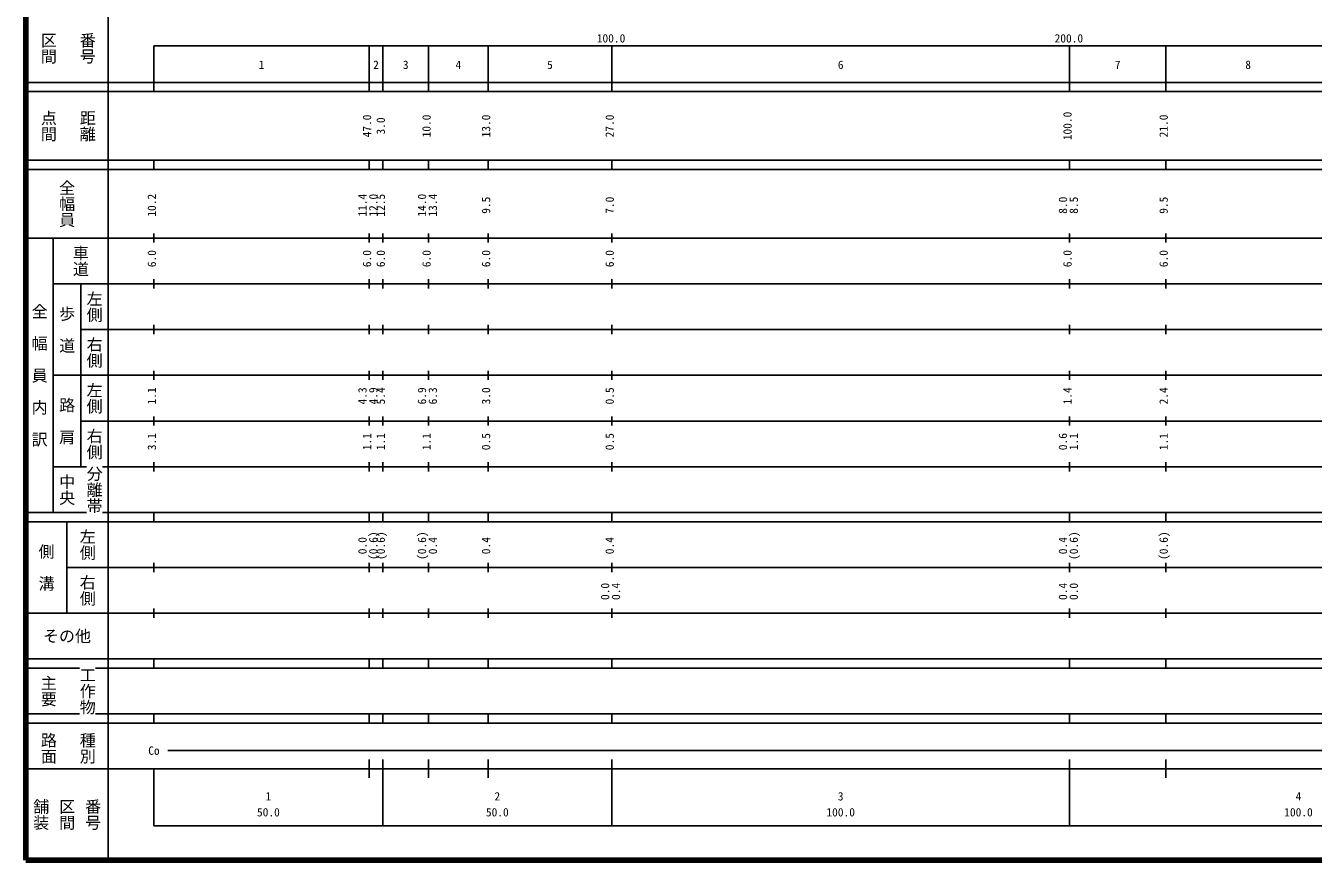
# Model space of a CAD drawing. Units: millimetres, scale not verified. Extents: x 360 to 640360, y 95650 to 455650.
# Drawn here: x 360 to 281584, y 95650 to 278059 of the extents above; entities that cross this region are included whole.
import ezdxf
from ezdxf.enums import TextEntityAlignment as Align

# ---------------------------------------------------------------- set-up
doc = ezdxf.new("R2010")
doc.units = ezdxf.units.MM
doc.header["$LTSCALE"] = 1000
doc.layers.add('M-TTL', color=2, linetype='Continuous', lineweight=140)
doc.layers.add('M-TTL-BAND', color=7, linetype='Continuous', lineweight=25)
doc.styles.add('@ＭＳ ゴシック', font='')
doc.styles.add('ＭＳ ゴシック', font='')
doc.styles.get('@ＭＳ ゴシック').set_extended_font_data('@MS Gothic')
doc.styles.get('ＭＳ ゴシック').set_extended_font_data('MS Gothic')

msp = doc.modelspace()

# ---------------------------------------------------------------- linework, layer by layer
at = {"layer": 'M-TTL'}
for p, q in [((360, 455650), (360, 95650)), ((360, 95650), (640360, 95650))]:
    msp.add_line(p, q, dxfattribs=at)
at = {"layer": 'M-TTL-BAND'}
for p, q in [((18360, 445650), (18360, 95650)), ((28360, 273650), (539360, 273650)), ((28360, 273650), (28360, 263650)), ((75360, 263650), (75360, 273650)), ((78360, 263650), (78360, 273650)), ((88360, 263650), (88360, 273650)), ((101360, 263650), (101360, 273650)), ((128360, 263650), (128360, 273650)), ((228360, 263650), (228360, 273650)), ((249360, 263650), (249360, 273650)), ((360, 265650), (539360, 265650)), ((360, 263650), (539360, 263650)), ((360, 248650), (539360, 248650)), ((28360, 246650), (28360, 248650)), ((75360, 246650), (75360, 248650)), ((78360, 246650), (78360, 248650)), ((88360, 246650), (88360, 248650)), ((101360, 246650), (101360, 248650)), ((128360, 246650), (128360, 248650)), ((228360, 246650), (228360, 248650)), ((249360, 246650), (249360, 248650)), ((360, 246650), (539360, 246650)), ((360, 231650), (539360, 231650)), ((6360, 171650), (6360, 231650)), ((28360, 230650), (28360, 232650)), ((75360, 230650), (75360, 232650)), ((78360, 230650), (78360, 232650)), ((88360, 230650), (88360, 232650)), ((101360, 230650), (101360, 232650)), ((128360, 230650), (128360, 232650)), ((228360, 230650), (228360, 232650)), ((249360, 230650), (249360, 232650)), ((28360, 220650), (28360, 222650)), ((75360, 220650), (75360, 222650)), ((78360, 220650), (78360, 222650)), ((88360, 220650), (88360, 222650)), ((101360, 220650), (101360, 222650)), ((128360, 220650), (128360, 222650)), ((228360, 220650), (228360, 222650)), ((249360, 220650), (249360, 222650)), ((6360, 221650), (539360, 221650)), ((12360, 221650), (12360, 181650)), ((12360, 211650), (539360, 211650)), ((28360, 210650), (28360, 212650)), ((75360, 210650), (75360, 212650)), ((78360, 210650), (78360, 212650)), ((88360, 210650), (88360, 212650)), ((101360, 210650), (101360, 212650)), ((128360, 210650), (128360, 212650)), ((228360, 210650), (228360, 212650)), ((249360, 210650), (249360, 212650)), ((28360, 200650), (28360, 202650)), ((75360, 200650), (75360, 202650)), ((78360, 200650), (78360, 202650)), ((88360, 200650), (88360, 202650)), ((101360, 200650), (101360, 202650)), ((128360, 200650), (128360, 202650)), ((228360, 200650), (228360, 202650)), ((249360, 200650), (249360, 202650)), ((6360, 201650), (539360, 201650)), ((12360, 191650), (539360, 191650)), ((28360, 190650), (28360, 192650)), ((75360, 190650), (75360, 192650)), ((78360, 190650), (78360, 192650)), ((88360, 190650), (88360, 192650)), ((101360, 190650), (101360, 192650)), ((128360, 190650), (128360, 192650)), ((228360, 190650), (228360, 192650)), ((249360, 190650), (249360, 192650)), ((6360, 181650), (13610, 181650)), ((17110, 181650), (539360, 181650)), ((28360, 180650), (28360, 182650)), ((75360, 180650), (75360, 182650)), ((78360, 180650), (78360, 182650)), ((88360, 180650), (88360, 182650)), ((101360, 180650), (101360, 182650)), ((128360, 180650), (128360, 182650)), ((228360, 180650), (228360, 182650)), ((249360, 180650), (249360, 182650)), ((360, 171650), (13610, 171650)), ((17110, 171650), (539360, 171650)), ((28360, 169650), (28360, 171650)), ((75360, 169650), (75360, 171650)), ((78360, 169650), (78360, 171650)), ((88360, 169650), (88360, 171650)), ((101360, 169650), (101360, 171650)), ((128360, 169650), (128360, 171650)), ((228360, 169650), (228360, 171650)), ((249360, 169650), (249360, 171650)), ((360, 169650), (539360, 169650)), ((9360, 169650), (9360, 149650)), ((28360, 158650), (28360, 160650)), ((75360, 158650), (75360, 160650)), ((78360, 158650), (78360, 160650)), ((88360, 158650), (88360, 160650)), ((101360, 158650), (101360, 160650)), ((128360, 158650), (128360, 160650)), ((228360, 158650), (228360, 160650)), ((249360, 158650), (249360, 160650)), ((9360, 159650), (539360, 159650)), ((360, 149650), (539360, 149650)), ((28360, 148650), (28360, 150650)), ((75360, 148650), (75360, 150650)), ((78360, 148650), (78360, 150650)), ((88360, 148650), (88360, 150650)), ((101360, 148650), (101360, 150650)), ((128360, 148650), (128360, 150650)), ((228360, 148650), (228360, 150650)), ((249360, 148650), (249360, 150650)), ((360, 139650), (539360, 139650)), ((28360, 137650), (28360, 139650)), ((75360, 137650), (75360, 139650)), ((78360, 137650), (78360, 139650)), ((88360, 137650), (88360, 139650)), ((101360, 137650), (101360, 139650)), ((128360, 137650), (128360, 139650)), ((228360, 137650), (228360, 139650)), ((249360, 137650), (249360, 139650)), ((360, 137650), (12110, 137650)), ((15610, 137650), (539360, 137650)), ((360, 127650), (12110, 127650)), ((15610, 127650), (539360, 127650)), ((28360, 125650), (28360, 127650)), ((75360, 125650), (75360, 127650)), ((78360, 125650), (78360, 127650)), ((88360, 125650), (88360, 127650)), ((101360, 125650), (101360, 127650)), ((128360, 125650), (128360, 127650)), ((228360, 125650), (228360, 127650)), ((249360, 125650), (249360, 127650)), ((360, 125650), (539360, 125650)), ((31360, 119650), (525360, 119650)), ((360, 115650), (539360, 115650)), ((28360, 115650), (28360, 103150)), ((75360, 113650), (75360, 117650)), ((78360, 103150), (78360, 117650)), ((88360, 113650), (88360, 117650)), ((101360, 113650), (101360, 117650)), ((128360, 103150), (128360, 117650)), ((228360, 103150), (228360, 117650)), ((249360, 113650), (249360, 117650)), ((28360, 103150), (539360, 103150))]:
    msp.add_line(p, q, dxfattribs=at)

# ---------------------------------------------------------------- texts
at = {"layer": 'M-TTL-BAND', "style": '@ＭＳ ゴシック'}
for s, p in [('区間', (5360, 273150)), ('番号', (13860, 273150)), ('点間', (5360, 256150)), ('距離', (13860, 256150)), ('全幅員', (9360, 239150)), ('車道', (12360, 226650)), ('左側', (15360, 216650)), ('全\u3000幅\u3000員\u3000内\u3000訳', (3360, 201650)), ('歩\u3000道', (9360, 211650)), ('右側', (15360, 206650)), ('左側', (15360, 196650)), ('路\u3000肩', (9360, 191650)), ('右側', (15360, 186650)), ('中央', (9360, 176650)), ('分離帯', (15360, 176650)), ('左側', (13860, 164650)), ('側\u3000溝', (4860, 159650)), ('右側', (13860, 154650)), ('主要', (5360, 132650)), ('工作物', (13860, 132650)), ('路面', (5360, 120150)), ('種別', (13860, 120150)), ('舗装', (3693, 105650)), ('区間', (9360, 105650)), ('番号', (15026, 105650))]:
    msp.add_text(s, height=2566, rotation=270, dxfattribs=at).set_placement(p, align=Align.MIDDLE_CENTER)
at = {"layer": 'M-TTL-BAND', "style": 'ＭＳ ゴシック'}
for s, p in [('100.0', (128204, 273845)), ('200.0', (228204, 273845)), ('1', (51860, 268055)), ('2', (76860, 268055)), ('3', (83360, 268055)), ('4', (94860, 268055)), ('5', (114860, 268055)), ('6', (178360, 268055)), ('7', (238860, 268055)), ('8', (267360, 268055)), ('Co', (28360, 118150)), ('1', (53360, 108173)), ('2', (103360, 108173)), ('3', (178360, 108173)), ('4', (278360, 108173)), ('50.0', (53360, 104683)), ('50.0', (103360, 104683)), ('100.0', (178360, 104683)), ('100.0', (278360, 104683))]:
    msp.add_text(s, height=1833, dxfattribs=at).set_placement(p, align=Align.BOTTOM_CENTER)
for s, p in [('100.0', (229360, 256150)), ('47.0', (76360, 256150)), ('3.0', (79360, 256150)), ('10.0', (89360, 256150)), ('13.0', (102360, 256150)), ('27.0', (129360, 256150)), ('21.0', (250360, 256150)), ('10.2', (29360, 238824)), ('11.4', (75360, 238824)), ('12.0', (77730, 238824)), ('12.5', (79360, 238824)), ('14.0', (88360, 238824)), ('13.4', (90730, 238824)), ('9.5', (102360, 238824)), ('7.0', (129360, 238824)), ('8.0', (228360, 238824)), ('8.5', (230730, 238824)), ('9.5', (250360, 238824)), ('6.0', (29360, 227150)), ('6.0', (76360, 227150)), ('6.0', (79360, 227150)), ('6.0', (89360, 227150)), ('6.0', (102360, 227150)), ('6.0', (129360, 227150)), ('6.0', (229360, 227150)), ('6.0', (250360, 227150)), ('1.1', (29360, 197150)), ('4.3', (75360, 197150)), ('4.9', (77730, 197150)), ('5.4', (79360, 197150)), ('6.9', (88360, 197150)), ('6.3', (90730, 197150)), ('3.0', (102360, 197150)), ('0.5', (129360, 197150)), ('1.4', (229360, 197150)), ('2.4', (250360, 197150)), ('3.1', (29360, 187150)), ('1.1', (76360, 187150)), ('1.1', (79360, 187150)), ('1.1', (89360, 187150)), ('0.5', (102360, 187150)), ('0.5', (129360, 187150)), ('0.6', (228360, 187150)), ('1.1', (230730, 187150)), ('1.1', (250360, 187150)), ('0.0', (75360, 164414)), ('(0.6)', (77730, 164414)), ('(0.6)', (79360, 164414)), ('(0.6)', (88360, 164414)), ('0.4', (90730, 164414)), ('0.4', (102360, 164414)), ('0.4', (129360, 164414)), ('0.4', (228360, 164414)), ('(0.6)', (230730, 164414)), ('(0.6)', (250360, 164414)), ('0.0', (128360, 154414)), ('0.4', (130730, 154414)), ('0.4', (228360, 154414)), ('0.0', (230730, 154414))]:
    msp.add_text(s, height=1833, rotation=90, dxfattribs=at).set_placement(p, align=Align.BOTTOM_CENTER)
msp.add_text('その他', height=2566, dxfattribs=at).set_placement((9360, 144650), align=Align.MIDDLE_CENTER)

doc.saveas('drawing.dxf')
